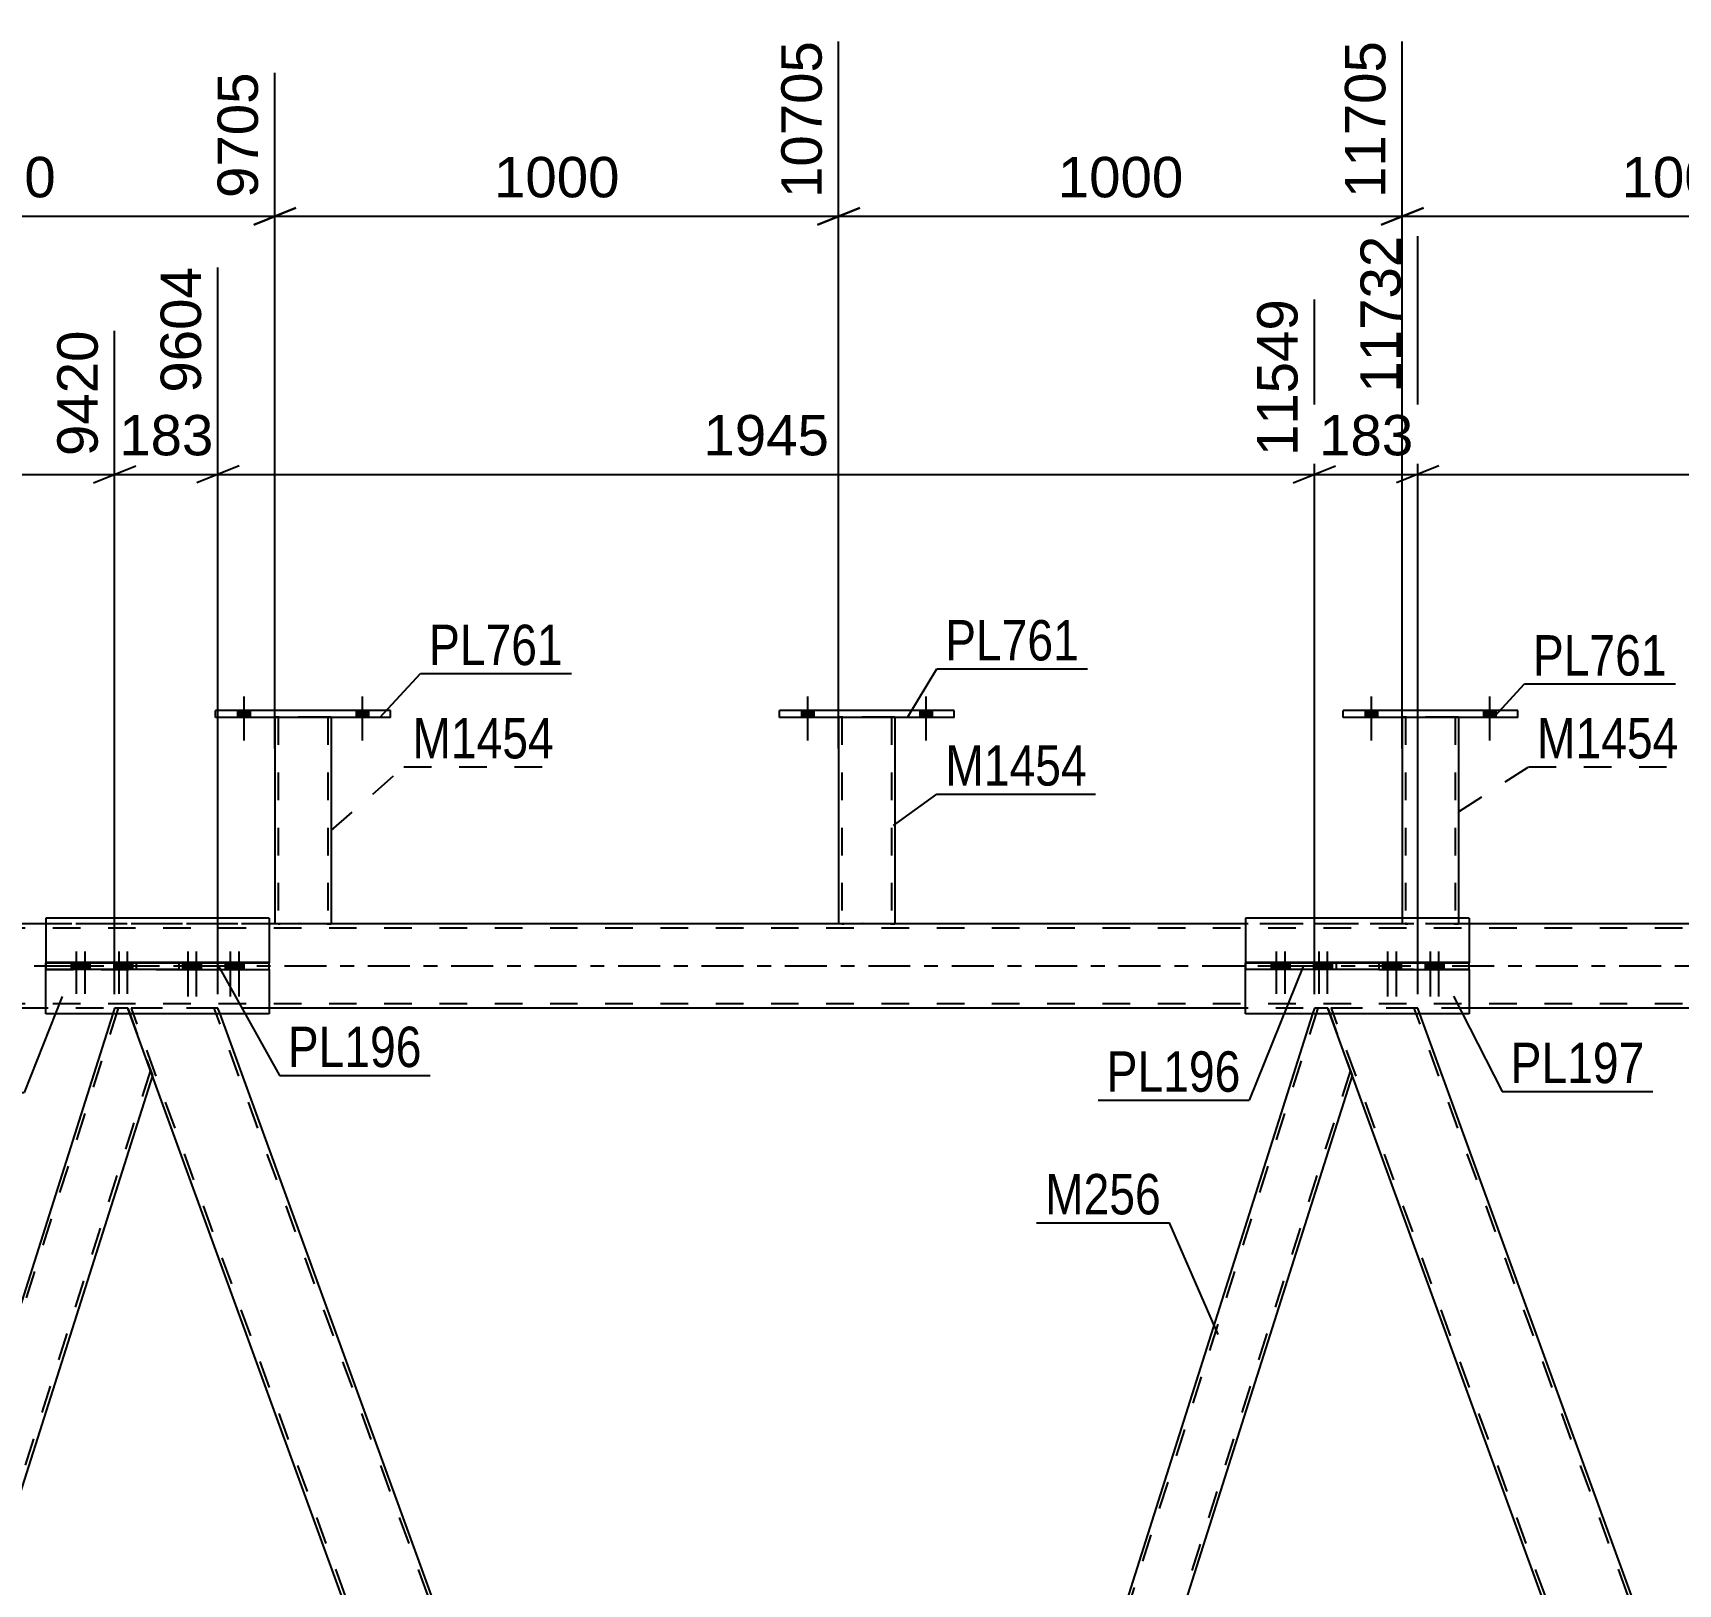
# Model space of a CAD drawing. Header units: millimetres. Extents: x -68 to 773, y -404 to 190.
# Drawn here: x 367.3 to 484, y -43.9 to 66.2 of the extents above; entities that cross this region are included whole.
import ezdxf

# ---------------------------------------------------------------- set-up
doc = ezdxf.new("R2010")
doc.units = ezdxf.units.MM
doc.linetypes.add('DXK_LINE_DOT2', pattern=[3.9198, 1.9599, -1.9599])
doc.linetypes.add('DXK_LINE_DOT3', pattern=[5.9187, 2.979, -0.9799, 0.9799, -0.9799])
doc.styles.add('Arial', font='ARIAL.TTF', dxfattribs={"height": 0.2})
doc.styles.add('Arial Narrow', font='ARIALN.TTF', dxfattribs={"height": 0.2})

# ---------------------------------------------------------------- blocks, each defined once
blk = doc.blocks.new('Part-318892922-3465 - 3449')
at = {"color": 7, "linetype": 'DXK_LINE_DOT2'}
for p, q in [((380.42, -3), (374.03, -3)), ((374.18, -3.4), (374.03, -3)), ((417.6, -122), (374.29, -3)), ((423.48, -122), (380.16, -3)), ((380.57, -3.4), (380.42, -3)), ((417.35, -122), (417.2, -121.59)), ((423.73, -122), (417.35, -122)), ((423.73, -122), (423.58, -121.59))]:
    blk.add_line(p, q, dxfattribs=at)
at = {"color": 2, "linetype": 'Continuous'}
for p, q in [((417.2, -121.59), (374.18, -3.4)), ((423.58, -121.59), (380.57, -3.4))]:
    blk.add_line(p, q, dxfattribs=at)
blk = doc.blocks.new('Part-318892922-3470 - 3449')
at = {"color": 7, "linetype": 'DXK_LINE_DOT2'}
for p, q in [((465.55, -3), (459.17, -3)), ((459.32, -3.4), (459.17, -3)), ((502.74, -122), (459.42, -3)), ((508.61, -122), (465.3, -3)), ((465.7, -3.4), (465.55, -3)), ((502.48, -122), (502.33, -121.59)), ((508.87, -122), (502.48, -122)), ((508.87, -122), (508.72, -121.59))]:
    blk.add_line(p, q, dxfattribs=at)
at = {"color": 2, "linetype": 'Continuous'}
for p, q in [((502.33, -121.59), (459.32, -3.4)), ((508.72, -121.59), (465.7, -3.4))]:
    blk.add_line(p, q, dxfattribs=at)
blk = doc.blocks.new('Bolt-318892922-3603 - 3449')
at = {"linetype": 'Continuous'}
for points in [[(378.64, 0.23), (377.92, 0.23), (377.92, -0.25), (378.64, -0.25)], [(379.24, 0.23), (378.52, 0.23), (378.52, -0.25), (379.24, -0.25)], [(381.65, 0.23), (380.93, 0.23), (380.93, -0.25), (381.65, -0.25)], [(382.26, 0.23), (381.54, 0.23), (381.54, -0.25), (382.26, -0.25)]]:
    blk.add_hatch(color=1, dxfattribs=at).paths.add_polyline_path(points)
at = {"color": 1, "linetype": 'Continuous'}
for p, q in [((377.92, 0.23), (377.92, -0.25)), ((378.28, 1.04), (378.28, -2.16)), ((378.52, 0.23), (378.52, -0.25)), ((378.64, 0.23), (378.64, -0.25)), ((378.88, 1.04), (378.88, -2.16)), ((379.24, 0.23), (379.24, -0.25)), ((380.93, 0.23), (380.93, -0.25)), ((381.29, 1.04), (381.29, -2.16)), ((381.54, 0.23), (381.54, -0.25)), ((381.65, 0.23), (381.65, -0.25)), ((381.9, 1.04), (381.9, -2.16)), ((382.26, 0.23), (382.26, -0.25))]:
    blk.add_line(p, q, dxfattribs=at)
blk = doc.blocks.new('Part-318892922-3792 - 3449')
at = {"color": 2, "linetype": 'Continuous'}
for p, q in [((460.25, 17.64), (460.25, 18.12)), ((472.65, 18.12), (460.25, 18.12)), ((472.65, 17.64), (460.25, 17.64)), ((472.65, 17.64), (472.65, 18.12))]:
    blk.add_line(p, q, dxfattribs=at)
blk = doc.blocks.new('Part-318892922-3687 - 3449')
at = {"color": 2, "linetype": 'Continuous'}
for p, q in [((469.19, 0.24), (453.34, 0.24)), ((453.34, 0.23), (459.75, 0.23)), ((453.34, 0.23), (453.34, -0.25)), ((459.75, 0.23), (462.79, 0.23)), ((459.75, 0.23), (459.75, -0.25)), ((462.79, 0.23), (469.19, 0.23)), ((462.79, 0.23), (462.79, -0.25)), ((469.19, -0.25), (469.19, 0.23)), ((459.75, -0.25), (453.34, -0.25)), ((462.79, -0.25), (459.75, -0.25)), ((462.79, -0.25), (469.19, -0.25))]:
    blk.add_line(p, q, dxfattribs=at)
at = {"color": 7, "linetype": 'DXK_LINE_DOT2'}
for p, q in [((453.34, 0.24), (453.34, 0.23)), ((453.34, 0.24), (453.34, 0.23)), ((469.19, 0.23), (469.19, 0.24)), ((469.19, 0.23), (469.19, 0.24)), ((469.19, -0.24), (453.34, -0.24))]:
    blk.add_line(p, q, dxfattribs=at)
blk = doc.blocks.new('Bolt-318892922-3604 - 3449')
at = {"linetype": 'Continuous'}
for points in [[(370.73, 0.23), (370.01, 0.23), (370.01, -0.25), (370.73, -0.25)], [(371.33, 0.23), (370.61, 0.23), (370.61, -0.25), (371.33, -0.25)], [(373.75, 0.23), (373.03, 0.23), (373.03, -0.25), (373.75, -0.25)], [(374.35, 0.23), (373.63, 0.23), (373.63, -0.25), (374.35, -0.25)]]:
    blk.add_hatch(color=1, dxfattribs=at).paths.add_polyline_path(points)
at = {"color": 1, "linetype": 'Continuous'}
for p, q in [((370.01, 0.23), (370.01, -0.25)), ((370.37, 1.03), (370.37, -1.97)), ((370.61, 0.23), (370.61, -0.25)), ((370.73, 0.23), (370.73, -0.25)), ((370.97, 1.03), (370.97, -1.97)), ((371.33, 0.23), (371.33, -0.25)), ((373.03, 0.23), (373.03, -0.25)), ((373.39, 1.03), (373.39, -1.97)), ((373.63, 0.23), (373.63, -0.25)), ((373.75, 0.23), (373.75, -0.25)), ((373.99, 1.03), (373.99, -1.97)), ((374.35, 0.23), (374.35, -0.25))]:
    blk.add_line(p, q, dxfattribs=at)
blk = doc.blocks.new('Part-318892922-3609 - 3449')
at = {"color": 2, "linetype": 'Continuous'}
for p, q in [((368.21, 3.4), (368.21, 0.23)), ((384.06, 3.4), (368.21, 3.4)), ((384.06, 3.4), (384.06, 0.23)), ((368.21, -3.4), (368.21, -0.25)), ((384.06, -0.25), (384.06, -3.4)), ((384.06, -3.4), (368.21, -3.4))]:
    blk.add_line(p, q, dxfattribs=at)
at = {"color": 7, "linetype": 'DXK_LINE_DOT2'}
for p, q in [((368.21, -0.25), (368.21, 0.23)), ((384.06, -0.25), (384.06, 0.23))]:
    blk.add_line(p, q, dxfattribs=at)
blk = doc.blocks.new('Part-318892922-3614 - 3449')
at = {"color": 2, "linetype": 'Continuous'}
for p, q in [((384.06, 0.24), (368.21, 0.24)), ((368.21, 0.23), (374.61, 0.23)), ((368.21, 0.23), (368.21, -0.25)), ((374.61, 0.23), (377.65, 0.23)), ((374.61, 0.23), (374.61, -0.25)), ((377.65, 0.23), (384.06, 0.23)), ((377.65, 0.23), (377.65, -0.25)), ((384.06, -0.25), (384.06, 0.23)), ((374.61, -0.25), (368.21, -0.25)), ((377.65, -0.25), (374.61, -0.25)), ((377.65, -0.25), (384.06, -0.25))]:
    blk.add_line(p, q, dxfattribs=at)
at = {"color": 7, "linetype": 'DXK_LINE_DOT2'}
for p, q in [((368.21, 0.24), (368.21, 0.23)), ((368.21, 0.24), (368.21, 0.23)), ((384.06, 0.23), (384.06, 0.24)), ((384.06, 0.23), (384.06, 0.24)), ((368.21, -0.24), (384.06, -0.24))]:
    blk.add_line(p, q, dxfattribs=at)
blk = doc.blocks.new('Bolt-318892922-4017 - 3449')
at = {"linetype": 'Continuous'}
for points in [[(421.82, 17.64), (422.7, 17.64), (422.7, 18.12), (421.82, 18.12)], [(430.22, 17.64), (431.1, 17.64), (431.1, 18.12), (430.22, 18.12)]]:
    blk.add_hatch(color=1, dxfattribs=at).paths.add_polyline_path(points)
at = {"color": 1, "linetype": 'Continuous'}
for p, q in [((422.26, 19.12), (422.26, 16)), ((430.66, 19.12), (430.66, 16)), ((421.82, 18.12), (421.82, 17.64)), ((422.7, 18.12), (422.7, 17.64)), ((430.22, 18.12), (430.22, 17.64)), ((431.1, 18.12), (431.1, 17.64))]:
    blk.add_line(p, q, dxfattribs=at)
blk = doc.blocks.new('Bolt-318892922-4019 - 3449')
at = {"linetype": 'Continuous'}
for points in [[(461.81, 17.64), (462.69, 17.64), (462.69, 18.12), (461.81, 18.12)], [(470.21, 17.64), (471.09, 17.64), (471.09, 18.12), (470.21, 18.12)]]:
    blk.add_hatch(color=1, dxfattribs=at).paths.add_polyline_path(points)
at = {"color": 1, "linetype": 'Continuous'}
for p, q in [((462.25, 19.12), (462.25, 16)), ((470.65, 19.12), (470.65, 16)), ((461.81, 18.12), (461.81, 17.64)), ((462.69, 18.12), (462.69, 17.64)), ((470.21, 18.12), (470.21, 17.64)), ((471.09, 18.12), (471.09, 17.64))]:
    blk.add_line(p, q, dxfattribs=at)
blk = doc.blocks.new('Bolt-318892922-3676 - 3449')
at = {"linetype": 'Continuous'}
for points in [[(463.77, 0.23), (463.05, 0.23), (463.05, -0.25), (463.77, -0.25)], [(464.37, 0.23), (463.65, 0.23), (463.65, -0.25), (464.37, -0.25)], [(466.79, 0.23), (466.07, 0.23), (466.07, -0.25), (466.79, -0.25)], [(467.39, 0.23), (466.67, 0.23), (466.67, -0.25), (467.39, -0.25)]]:
    blk.add_hatch(color=1, dxfattribs=at).paths.add_polyline_path(points)
at = {"color": 1, "linetype": 'Continuous'}
for p, q in [((463.05, 0.23), (463.05, -0.25)), ((463.41, 1.04), (463.41, -2.16)), ((463.65, 0.23), (463.65, -0.25)), ((463.77, 0.23), (463.77, -0.25)), ((464.01, 1.04), (464.01, -2.16)), ((464.37, 0.23), (464.37, -0.25)), ((466.07, 0.23), (466.07, -0.25)), ((466.43, 1.04), (466.43, -2.16)), ((466.67, 0.23), (466.67, -0.25)), ((466.79, 0.23), (466.79, -0.25)), ((467.03, 1.04), (467.03, -2.16)), ((467.39, 0.23), (467.39, -0.25))]:
    blk.add_line(p, q, dxfattribs=at)
blk = doc.blocks.new('Bolt-318892922-3677 - 3449')
at = {"linetype": 'Continuous'}
for points in [[(455.86, 0.23), (455.14, 0.23), (455.14, -0.25), (455.86, -0.25)], [(456.47, 0.23), (455.75, 0.23), (455.75, -0.25), (456.47, -0.25)], [(458.88, 0.23), (458.16, 0.23), (458.16, -0.25), (458.88, -0.25)], [(459.48, 0.23), (458.76, 0.23), (458.76, -0.25), (459.48, -0.25)]]:
    blk.add_hatch(color=1, dxfattribs=at).paths.add_polyline_path(points)
at = {"color": 1, "linetype": 'Continuous'}
for p, q in [((455.14, 0.23), (455.14, -0.25)), ((455.5, 1.03), (455.5, -1.97)), ((455.75, 0.23), (455.75, -0.25)), ((455.86, 0.23), (455.86, -0.25)), ((456.11, 1.03), (456.11, -1.97)), ((456.47, 0.23), (456.47, -0.25)), ((458.16, 0.23), (458.16, -0.25)), ((458.52, 1.03), (458.52, -1.97)), ((458.76, 0.23), (458.76, -0.25)), ((458.88, 0.23), (458.88, -0.25)), ((459.12, 1.03), (459.12, -1.97)), ((459.48, 0.23), (459.48, -0.25))]:
    blk.add_line(p, q, dxfattribs=at)
blk = doc.blocks.new('Part-318892922-3682 - 3449')
at = {"color": 2, "linetype": 'Continuous'}
for p, q in [((453.34, 3.4), (453.34, 0.23)), ((469.19, 3.4), (453.34, 3.4)), ((469.19, 3.4), (469.19, 0.23)), ((453.34, -3.4), (453.34, -0.25)), ((469.19, -0.25), (469.19, -3.4)), ((469.19, -3.4), (453.34, -3.4))]:
    blk.add_line(p, q, dxfattribs=at)
at = {"color": 7, "linetype": 'DXK_LINE_DOT2'}
for p, q in [((453.34, -0.25), (453.34, 0.23)), ((469.19, -0.25), (469.19, 0.23))]:
    blk.add_line(p, q, dxfattribs=at)
blk = doc.blocks.new('Part-318892922-3858 - 3449')
at = {"color": 2, "linetype": 'Continuous'}
for p, q in [((380.26, 17.64), (380.26, 18.12)), ((392.66, 18.12), (380.26, 18.12)), ((392.66, 17.64), (380.26, 17.64)), ((392.66, 17.64), (392.66, 18.12))]:
    blk.add_line(p, q, dxfattribs=at)
blk = doc.blocks.new('Part-318892922-3797 - 3449')
at = {"color": 7, "linetype": 'DXK_LINE_DOT2'}
for p, q in [((464.45, 17.65), (464.45, 17.65)), ((464.45, 17.65), (464.45, 17.64)), ((464.45, 17.64), (464.45, 17.65)), ((464.49, 17.65), (464.45, 17.65)), ((464.45, 17.65), (464.49, 17.65)), ((464.59, 17.65), (464.49, 17.65)), ((464.49, 17.65), (464.59, 17.65)), ((464.75, 17.65), (464.59, 17.65)), ((464.59, 17.65), (464.75, 17.65)), ((464.69, 17.65), (464.69, 17.65)), ((464.69, 17.65), (464.69, 3)), ((464.71, 17.65), (464.69, 17.65)), ((464.69, 17.65), (464.71, 17.65)), ((464.76, 17.65), (464.71, 17.65)), ((464.71, 17.65), (464.76, 17.65)), ((468.16, 17.65), (464.75, 17.65)), ((468.16, 17.65), (464.75, 17.65)), ((468.06, 17.65), (464.76, 17.65)), ((464.76, 17.65), (464.84, 17.65)), ((468.14, 17.65), (464.84, 17.65)), ((468.14, 17.65), (468.06, 17.65)), ((468.19, 17.65), (468.14, 17.65)), ((468.14, 17.65), (468.19, 17.65)), ((468.16, 17.65), (468.31, 17.65)), ((468.31, 17.65), (468.16, 17.65)), ((468.21, 17.65), (468.19, 17.65)), ((468.19, 17.65), (468.21, 17.65)), ((468.21, 17.65), (468.21, 17.65)), ((468.21, 17.65), (468.21, 3)), ((468.31, 17.65), (468.42, 17.65)), ((468.42, 17.65), (468.31, 17.65)), ((468.42, 17.65), (468.45, 17.65)), ((468.45, 17.65), (468.42, 17.65)), ((468.45, 17.65), (468.45, 17.65)), ((468.45, 17.65), (468.45, 17.64)), ((468.45, 17.64), (468.45, 17.65)), ((464.45, 3.4), (464.45, 3)), ((464.45, 3.01), (464.48, 3.01)), ((464.48, 3), (464.45, 3)), ((464.48, 3.01), (464.59, 3.01)), ((464.59, 3), (464.48, 3)), ((464.59, 3.01), (464.74, 3.01)), ((464.74, 3), (464.59, 3)), ((464.71, 3.01), (464.69, 3.01)), ((464.69, 3), (464.71, 3)), ((464.76, 3.01), (464.71, 3.01)), ((464.71, 3), (464.76, 3)), ((468.15, 3), (464.74, 3.01)), ((468.15, 3), (464.74, 3)), ((468.06, 3), (464.76, 3.01)), ((464.76, 3), (464.84, 3)), ((468.14, 3), (464.84, 3)), ((468.14, 3), (468.06, 3)), ((468.19, 3), (468.14, 3)), ((468.14, 3), (468.19, 3)), ((468.15, 3), (468.31, 3)), ((468.31, 3), (468.15, 3)), ((468.21, 3), (468.19, 3)), ((468.19, 3), (468.21, 3)), ((468.31, 3), (468.41, 3)), ((468.41, 3), (468.31, 3)), ((468.41, 3), (468.45, 3)), ((468.45, 3), (468.41, 3)), ((468.45, 3.4), (468.45, 3))]:
    blk.add_line(p, q, dxfattribs=at)
at = {"color": 2, "linetype": 'Continuous'}
for p, q in [((464.45, 17.64), (464.45, 3.4)), ((468.45, 17.64), (468.45, 3.4))]:
    blk.add_line(p, q, dxfattribs=at)
blk = doc.blocks.new('Part-318892922-3802 - 3449')
at = {"color": 2, "linetype": 'Continuous'}
for p, q in [((420.26, 17.64), (420.26, 18.12)), ((432.66, 18.12), (420.26, 18.12)), ((432.66, 17.64), (420.26, 17.64)), ((432.66, 17.64), (432.66, 18.12))]:
    blk.add_line(p, q, dxfattribs=at)
blk = doc.blocks.new('Part-318892922-3807 - 3449')
at = {"color": 2, "linetype": 'Continuous'}
for p, q in [((424.46, 17.64), (424.45, 3)), ((428.46, 17.64), (428.45, 3)), ((424.49, 3), (424.45, 3)), ((424.59, 3), (424.49, 3)), ((424.75, 3), (424.59, 3)), ((428.16, 3), (424.75, 3)), ((428.31, 3), (428.16, 3)), ((428.42, 3), (428.31, 3)), ((428.45, 3), (428.42, 3))]:
    blk.add_line(p, q, dxfattribs=at)
at = {"color": 7, "linetype": 'DXK_LINE_DOT2'}
for p, q in [((424.46, 17.65), (424.46, 17.65)), ((424.46, 17.65), (424.46, 17.64)), ((424.46, 17.64), (424.46, 17.65)), ((424.49, 17.65), (424.46, 17.65)), ((424.46, 17.65), (424.49, 17.65)), ((424.6, 17.65), (424.49, 17.65)), ((424.49, 17.65), (424.6, 17.65)), ((424.75, 17.65), (424.6, 17.65)), ((424.6, 17.65), (424.75, 17.65)), ((424.7, 17.65), (424.69, 3)), ((424.7, 17.65), (424.7, 17.65)), ((424.72, 17.65), (424.7, 17.65)), ((424.7, 17.65), (424.72, 17.65)), ((424.77, 17.65), (424.72, 17.65)), ((424.72, 17.65), (424.77, 17.65)), ((428.16, 17.65), (424.75, 17.65)), ((428.16, 17.65), (424.75, 17.65)), ((428.07, 17.65), (424.77, 17.65)), ((424.77, 17.65), (424.85, 17.65)), ((428.15, 17.65), (424.85, 17.65)), ((428.15, 17.65), (428.07, 17.65)), ((428.2, 17.65), (428.15, 17.65)), ((428.15, 17.65), (428.2, 17.65)), ((428.16, 17.65), (428.32, 17.65)), ((428.32, 17.65), (428.16, 17.65)), ((428.22, 17.65), (428.2, 17.65)), ((428.2, 17.65), (428.22, 17.65)), ((428.22, 17.65), (428.21, 3)), ((428.22, 17.65), (428.22, 17.65)), ((428.32, 17.65), (428.42, 17.65)), ((428.42, 17.65), (428.32, 17.65)), ((428.42, 17.65), (428.46, 17.65)), ((428.46, 17.65), (428.42, 17.65)), ((428.46, 17.65), (428.46, 17.65)), ((428.46, 17.65), (428.46, 17.64)), ((428.46, 17.64), (428.46, 17.65)), ((424.45, 3.01), (424.49, 3.01)), ((424.49, 3.01), (424.59, 3.01)), ((424.59, 3.01), (424.75, 3.01)), ((424.69, 3.01), (424.71, 3.01)), ((424.69, 3), (424.71, 3)), ((428.07, 3), (424.71, 3.01)), ((424.71, 3), (424.75, 3)), ((428.21, 3), (424.75, 3.01)), ((424.75, 3), (424.76, 3)), ((424.76, 3), (424.84, 3)), ((428.14, 3), (424.84, 3)), ((428.14, 3), (428.07, 3)), ((428.19, 3), (428.14, 3)), ((428.14, 3), (428.19, 3)), ((428.21, 3), (428.19, 3)), ((428.19, 3), (428.21, 3)), ((428.21, 3), (428.31, 3)), ((428.31, 3), (428.42, 3)), ((428.42, 3), (428.45, 3))]:
    blk.add_line(p, q, dxfattribs=at)
blk = doc.blocks.new('Bolt-318892922-3891 - 3449')
at = {"linetype": 'Continuous'}
for points in [[(381.82, 17.64), (382.7, 17.64), (382.7, 18.12), (381.82, 18.12)], [(390.22, 17.64), (391.1, 17.64), (391.1, 18.12), (390.22, 18.12)]]:
    blk.add_hatch(color=1, dxfattribs=at).paths.add_polyline_path(points)
at = {"color": 1, "linetype": 'Continuous'}
for p, q in [((382.26, 19.12), (382.26, 16)), ((390.66, 19.12), (390.66, 16)), ((381.82, 18.12), (381.82, 17.64)), ((382.7, 18.12), (382.7, 17.64)), ((390.22, 18.12), (390.22, 17.64)), ((391.1, 18.12), (391.1, 17.64))]:
    blk.add_line(p, q, dxfattribs=at)
blk = doc.blocks.new('Part-318892922-3935 - 3449')
at = {"color": 7, "linetype": 'DXK_LINE_DOT2'}
for p, q in [((672.49, 2.68), (12.26, 2.68)), ((671.89, 3), (27.67, 3)), ((384.06, 3), (368.21, 3)), ((469.19, 3), (453.34, 3)), ((672.49, -2.68), (12.26, -2.68)), ((384.06, -3), (368.21, -3)), ((469.19, -3), (453.34, -3))]:
    blk.add_line(p, q, dxfattribs=at)
at = {"color": 2, "linetype": 'Continuous'}
for p, q in [((368.21, 3), (298.93, 3)), ((453.34, 3), (384.06, 3)), ((537.59, 3), (469.19, 3)), ((368.21, -3), (298.93, -3)), ((453.34, -3), (384.06, -3)), ((537.59, -3), (469.19, -3))]:
    blk.add_line(p, q, dxfattribs=at)
at = {"color": 7, "linetype": 'DXK_LINE_DOT3'}
blk.add_line((12.26, 0), (682.49, 0), dxfattribs=at)
blk = doc.blocks.new('Part-318892922-3946 - 3449')
at = {"color": 2, "linetype": 'Continuous'}
for p, q in [((384.46, 17.64), (384.45, 3)), ((388.46, 17.64), (388.45, 3)), ((384.49, 3), (384.45, 3)), ((384.59, 3), (384.49, 3)), ((384.75, 3), (384.59, 3)), ((388.16, 3), (384.75, 3)), ((388.31, 3), (388.16, 3)), ((388.42, 3), (388.31, 3)), ((388.45, 3), (388.42, 3))]:
    blk.add_line(p, q, dxfattribs=at)
at = {"color": 7, "linetype": 'DXK_LINE_DOT2'}
for p, q in [((384.46, 17.65), (384.46, 17.65)), ((384.46, 17.65), (384.46, 17.64)), ((384.46, 17.64), (384.46, 17.65)), ((384.49, 17.65), (384.46, 17.65)), ((384.46, 17.65), (384.49, 17.65)), ((384.6, 17.65), (384.49, 17.65)), ((384.49, 17.65), (384.6, 17.65)), ((384.75, 17.65), (384.6, 17.65)), ((384.6, 17.65), (384.75, 17.65)), ((384.7, 17.65), (384.69, 3)), ((384.7, 17.65), (384.7, 17.65)), ((384.72, 17.65), (384.7, 17.65)), ((384.7, 17.65), (384.72, 17.65)), ((384.77, 17.65), (384.72, 17.65)), ((384.72, 17.65), (384.77, 17.65)), ((388.16, 17.65), (384.75, 17.65)), ((388.16, 17.65), (384.75, 17.65)), ((388.07, 17.65), (384.77, 17.65)), ((384.77, 17.65), (384.85, 17.65)), ((388.15, 17.65), (384.85, 17.65)), ((388.15, 17.65), (388.07, 17.65)), ((388.2, 17.65), (388.15, 17.65)), ((388.15, 17.65), (388.2, 17.65)), ((388.16, 17.65), (388.32, 17.65)), ((388.32, 17.65), (388.16, 17.65)), ((388.22, 17.65), (388.2, 17.65)), ((388.2, 17.65), (388.22, 17.65)), ((388.22, 17.65), (388.21, 3)), ((388.22, 17.65), (388.22, 17.65)), ((388.32, 17.65), (388.42, 17.65)), ((388.42, 17.65), (388.32, 17.65)), ((388.42, 17.65), (388.46, 17.65)), ((388.46, 17.65), (388.42, 17.65)), ((388.46, 17.65), (388.46, 17.65)), ((388.46, 17.65), (388.46, 17.64)), ((388.46, 17.64), (388.46, 17.65)), ((384.45, 3.01), (384.49, 3.01)), ((384.49, 3.01), (384.59, 3.01)), ((384.59, 3.01), (384.75, 3.01)), ((384.69, 3.01), (384.71, 3.01)), ((384.69, 3), (384.71, 3)), ((388.07, 3), (384.71, 3.01)), ((384.71, 3), (384.75, 3)), ((388.21, 3), (384.75, 3.01)), ((384.75, 3), (384.76, 3)), ((384.76, 3), (384.84, 3)), ((388.14, 3), (384.84, 3)), ((388.14, 3), (388.07, 3)), ((388.2, 3), (388.14, 3)), ((388.14, 3), (388.2, 3)), ((388.21, 3), (388.2, 3)), ((388.2, 3), (388.21, 3)), ((388.21, 3), (388.31, 3)), ((388.31, 3), (388.42, 3)), ((388.42, 3), (388.45, 3))]:
    blk.add_line(p, q, dxfattribs=at)
blk = doc.blocks.new('Part-318892922-3976 - 3449')
at = {"color": 2, "linetype": 'Continuous'}
for p, q in [((458.09, -3.4), (422, -117.23)), ((460.9, -7.77), (424.81, -121.59))]:
    blk.add_line(p, q, dxfattribs=at)
at = {"color": 7, "linetype": 'DXK_LINE_DOT2'}
for p, q in [((458.47, -3), (422.13, -117.6)), ((458.22, -3), (458.09, -3.4)), ((459.17, -3), (458.22, -3)), ((459.17, -3), (460.9, -7.77)), ((460.77, -7.4), (424.43, -122)), ((423.73, -122), (422, -117.23)), ((424.68, -122), (423.73, -122)), ((424.68, -122), (424.81, -121.59))]:
    blk.add_line(p, q, dxfattribs=at)
blk = doc.blocks.new('Part-318892922-3999 - 3449')
at = {"color": 2, "linetype": 'Continuous'}
for p, q in [((372.96, -3.4), (336.86, -117.23)), ((375.77, -7.77), (339.68, -121.59))]:
    blk.add_line(p, q, dxfattribs=at)
at = {"color": 7, "linetype": 'DXK_LINE_DOT2'}
for p, q in [((373.34, -3), (337, -117.6)), ((373.09, -3), (372.96, -3.4)), ((374.03, -3), (373.09, -3)), ((374.03, -3), (375.77, -7.77)), ((375.63, -7.4), (339.29, -122)), ((338.6, -122), (336.86, -117.23)), ((339.55, -122), (338.6, -122)), ((339.55, -122), (339.68, -121.59))]:
    blk.add_line(p, q, dxfattribs=at)
blk = doc.blocks.new('Bolt-318892922-4015 - 3449')
at = {"linetype": 'Continuous'}
for points in [[(381.82, 17.64), (382.7, 17.64), (382.7, 18.12), (381.82, 18.12)], [(390.22, 17.64), (391.1, 17.64), (391.1, 18.12), (390.22, 18.12)]]:
    blk.add_hatch(color=1, dxfattribs=at).paths.add_polyline_path(points)
at = {"color": 1, "linetype": 'Continuous'}
for p, q in [((382.26, 19.12), (382.26, 16)), ((390.66, 19.12), (390.66, 16)), ((381.82, 18.12), (381.82, 17.64)), ((382.7, 18.12), (382.7, 17.64)), ((390.22, 18.12), (390.22, 17.64)), ((391.1, 18.12), (391.1, 17.64))]:
    blk.add_line(p, q, dxfattribs=at)
blk = doc.blocks.new('Bolt-318892922-4016 - 3449')
at = {"linetype": 'Continuous'}
for points in [[(421.82, 17.64), (422.7, 17.64), (422.7, 18.12), (421.82, 18.12)], [(430.22, 17.64), (431.1, 17.64), (431.1, 18.12), (430.22, 18.12)]]:
    blk.add_hatch(color=1, dxfattribs=at).paths.add_polyline_path(points)
at = {"color": 1, "linetype": 'Continuous'}
for p, q in [((422.26, 19.12), (422.26, 16)), ((430.66, 19.12), (430.66, 16)), ((421.82, 18.12), (421.82, 17.64)), ((422.7, 18.12), (422.7, 17.64)), ((430.22, 18.12), (430.22, 17.64)), ((431.1, 18.12), (431.1, 17.64))]:
    blk.add_line(p, q, dxfattribs=at)
blk = doc.blocks.new('Bolt-318892922-4018 - 3449')
at = {"linetype": 'Continuous'}
for points in [[(461.81, 17.64), (462.69, 17.64), (462.69, 18.12), (461.81, 18.12)], [(470.21, 17.64), (471.09, 17.64), (471.09, 18.12), (470.21, 18.12)]]:
    blk.add_hatch(color=1, dxfattribs=at).paths.add_polyline_path(points)
at = {"color": 1, "linetype": 'Continuous'}
for p, q in [((462.25, 19.12), (462.25, 16)), ((470.65, 19.12), (470.65, 16)), ((461.81, 18.12), (461.81, 17.64)), ((462.69, 18.12), (462.69, 17.64)), ((470.21, 18.12), (470.21, 17.64)), ((471.09, 18.12), (471.09, 17.64))]:
    blk.add_line(p, q, dxfattribs=at)
blk = doc.blocks.new('StraightDimension-318892922-4441 - 3449')
at = {"color": 7, "linetype": 'Continuous'}
for p, q in [((380.42, -2), (380.42, 49.57)), ((373.09, -2), (373.09, 45.07)), ((371.59, 34.28), (374.59, 35.48)), ((381.92, 35.48), (378.92, 34.28)), ((373.09, 34.88), (380.42, 34.88))]:
    blk.add_line(p, q, dxfattribs=at)
at = {"color": 0}
blk.add_wipeout([(380.69, 35.63), (380.69, 39.83), (372.82, 39.83), (372.82, 35.63)], dxfattribs=at)
at = {"color": 3, "style": 'Arial'}
blk.add_text('183', height=2.865, dxfattribs=at).set_placement((373.42, 36.23))
at = {"color": 0, "linetype": 'Continuous'}
blk.add_wipeout([(379.82, 50.17), (375.62, 50.17), (375.62, 40.08), (379.82, 40.08)], dxfattribs=at)
at = {"color": 3, "linetype": 'Continuous', "style": 'Arial'}
blk.add_text('9604', height=2.865, rotation=90.0002, dxfattribs=at).set_placement((379.22, 40.68))
blk = doc.blocks.new('StraightDimension-318892922-4422 - 3449')
at = {"color": 7, "linetype": 'Continuous'}
for p, q in [((380.42, -2), (380.42, 49.57)), ((458.22, -2), (458.22, 47.29)), ((381.92, 35.48), (378.92, 34.28)), ((456.72, 34.28), (459.72, 35.48)), ((380.42, 34.88), (458.22, 34.88))]:
    blk.add_line(p, q, dxfattribs=at)
at = {"color": 0}
blk.add_wipeout([(424.37, 35.63), (424.37, 39.83), (414.27, 39.83), (414.27, 35.63)], dxfattribs=at)
at = {"color": 3, "style": 'Arial'}
blk.add_text('1945', height=2.865, dxfattribs=at).set_placement((414.87, 36.23))
at = {"color": 0, "linetype": 'Continuous'}
blk.add_wipeout([(457.62, 47.89), (453.42, 47.89), (453.42, 35.58), (457.62, 35.58)], dxfattribs=at)
at = {"color": 3, "linetype": 'Continuous', "style": 'Arial'}
blk.add_text('11549', height=2.865, rotation=90.0002, dxfattribs=at).set_placement((457.02, 36.18))
blk = doc.blocks.new('StraightDimension-318892922-4384 - 3449')
at = {"color": 7, "linetype": 'Continuous'}
for p, q in [((465.55, -2), (465.55, 51.79)), ((543.35, -2), (543.35, 47.29)), ((467.05, 35.48), (464.05, 34.28)), ((541.85, 34.28), (544.85, 35.48)), ((465.55, 34.88), (543.35, 34.88))]:
    blk.add_line(p, q, dxfattribs=at)
at = {"color": 0}
blk.add_wipeout([(509.5, 35.63), (509.5, 39.83), (499.41, 39.83), (499.41, 35.63)], dxfattribs=at)
at = {"color": 3, "style": 'Arial'}
blk.add_text('1945', height=2.865, dxfattribs=at).set_placement((500.01, 36.23))
at = {"color": 0, "linetype": 'Continuous'}
blk.add_wipeout([(542.75, 47.89), (538.55, 47.89), (538.55, 35.58), (542.75, 35.58)], dxfattribs=at)
at = {"color": 3, "linetype": 'Continuous', "style": 'Arial'}
blk.add_text('13677', height=2.865, rotation=90.0002, dxfattribs=at).set_placement((542.15, 36.18))
blk = doc.blocks.new('StraightDimension-318892922-4881 - 3449')
at = {"color": 7, "linetype": 'Continuous'}
for p, q in [((464.45, 15.44), (464.45, 65.6)), ((504.46, 15.44), (504.46, 65.6)), ((465.95, 53.79), (462.95, 52.59)), ((502.96, 52.59), (505.96, 53.79)), ((464.45, 53.19), (504.46, 53.19))]:
    blk.add_line(p, q, dxfattribs=at)
at = {"color": 0}
blk.add_wipeout([(489.5, 53.94), (489.5, 58.14), (479.41, 58.14), (479.41, 53.94)], dxfattribs=at)
at = {"color": 3, "style": 'Arial'}
blk.add_text('1000', height=2.865, dxfattribs=at).set_placement((480.01, 54.54))
at = {"color": 0, "linetype": 'Continuous'}
blk.add_wipeout([(503.86, 66.2), (499.66, 66.2), (499.66, 53.89), (503.86, 53.89)], dxfattribs=at)
at = {"color": 3, "linetype": 'Continuous', "style": 'Arial'}
blk.add_text('12705', height=2.865, rotation=90.0002, dxfattribs=at).set_placement((503.26, 54.49))
blk = doc.blocks.new('StraightDimension-318892922-4403 - 3449')
at = {"color": 7, "linetype": 'Continuous'}
for p, q in [((465.55, -2), (465.55, 51.79)), ((458.22, -2), (458.22, 47.29)), ((456.72, 34.28), (459.72, 35.48)), ((467.05, 35.48), (464.05, 34.28)), ((458.22, 34.88), (465.55, 34.88))]:
    blk.add_line(p, q, dxfattribs=at)
at = {"color": 0}
blk.add_wipeout([(465.82, 35.63), (465.82, 39.83), (457.95, 39.83), (457.95, 35.63)], dxfattribs=at)
at = {"color": 3, "style": 'Arial'}
blk.add_text('183', height=2.865, dxfattribs=at).set_placement((458.55, 36.23))
at = {"color": 0, "linetype": 'Continuous'}
blk.add_wipeout([(464.95, 52.39), (460.75, 52.39), (460.75, 40.08), (464.95, 40.08)], dxfattribs=at)
at = {"color": 3, "linetype": 'Continuous', "style": 'Arial'}
blk.add_text('11732', height=2.865, rotation=90.0002, dxfattribs=at).set_placement((464.35, 40.68))
blk = doc.blocks.new('StraightDimension-318892922-4861 - 3449')
at = {"color": 7, "linetype": 'Continuous'}
for p, q in [((424.46, 15.44), (424.46, 65.6)), ((384.46, 15.44), (384.46, 63.38)), ((385.96, 53.79), (382.96, 52.59)), ((422.96, 52.59), (425.96, 53.79)), ((384.46, 53.19), (424.46, 53.19))]:
    blk.add_line(p, q, dxfattribs=at)
at = {"color": 0}
blk.add_wipeout([(409.5, 53.94), (409.5, 58.14), (399.41, 58.14), (399.41, 53.94)], dxfattribs=at)
at = {"color": 3, "style": 'Arial'}
blk.add_text('1000', height=2.865, dxfattribs=at).set_placement((400.01, 54.54))
at = {"color": 0, "linetype": 'Continuous'}
blk.add_wipeout([(423.86, 66.2), (419.66, 66.2), (419.66, 53.89), (423.86, 53.89)], dxfattribs=at)
at = {"color": 3, "linetype": 'Continuous', "style": 'Arial'}
blk.add_text('10705', height=2.865, rotation=90.0002, dxfattribs=at).set_placement((423.26, 54.49))
blk = doc.blocks.new('StraightDimension-318892922-4460 - 3449')
at = {"color": 7, "linetype": 'Continuous'}
for p, q in [((295.28, -2), (295.28, 49.57)), ((373.09, -2), (373.09, 45.07)), ((296.78, 35.48), (293.78, 34.28)), ((371.59, 34.28), (374.59, 35.48)), ((295.28, 34.88), (373.09, 34.88))]:
    blk.add_line(p, q, dxfattribs=at)
at = {"color": 0}
blk.add_wipeout([(339.23, 35.63), (339.23, 39.83), (329.14, 39.83), (329.14, 35.63)], dxfattribs=at)
at = {"color": 3, "style": 'Arial'}
blk.add_text('1945', height=2.865, dxfattribs=at).set_placement((329.74, 36.23))
at = {"color": 0, "linetype": 'Continuous'}
blk.add_wipeout([(372.49, 45.67), (368.29, 45.67), (368.29, 35.58), (372.49, 35.58)], dxfattribs=at)
at = {"color": 3, "linetype": 'Continuous', "style": 'Arial'}
blk.add_text('9420', height=2.865, rotation=90.0002, dxfattribs=at).set_placement((371.89, 36.18))
blk = doc.blocks.new('StraightDimension-318892922-4851 - 3449')
at = {"color": 7, "linetype": 'Continuous'}
for p, q in [((344.45, 15.44), (344.45, 63.38)), ((384.46, 15.44), (384.46, 63.38)), ((345.95, 53.79), (342.95, 52.59)), ((382.96, 52.59), (385.96, 53.79)), ((344.45, 53.19), (384.46, 53.19))]:
    blk.add_line(p, q, dxfattribs=at)
at = {"color": 0}
blk.add_wipeout([(369.5, 53.94), (369.5, 58.14), (359.41, 58.14), (359.41, 53.94)], dxfattribs=at)
at = {"color": 3, "style": 'Arial'}
blk.add_text('1000', height=2.865, dxfattribs=at).set_placement((360.01, 54.54))
at = {"color": 0, "linetype": 'Continuous'}
blk.add_wipeout([(383.86, 63.98), (379.66, 63.98), (379.66, 53.89), (383.86, 53.89)], dxfattribs=at)
at = {"color": 3, "linetype": 'Continuous', "style": 'Arial'}
blk.add_text('9705', height=2.865, rotation=90.0002, dxfattribs=at).set_placement((383.26, 54.49))
blk = doc.blocks.new('StraightDimension-318892922-4871 - 3449')
at = {"color": 7, "linetype": 'Continuous'}
for p, q in [((424.46, 15.44), (424.46, 65.6)), ((464.45, 15.44), (464.45, 65.6)), ((425.96, 53.79), (422.96, 52.59)), ((462.95, 52.59), (465.95, 53.79)), ((424.46, 53.19), (464.45, 53.19))]:
    blk.add_line(p, q, dxfattribs=at)
at = {"color": 0}
blk.add_wipeout([(449.5, 53.94), (449.5, 58.14), (439.41, 58.14), (439.41, 53.94)], dxfattribs=at)
at = {"color": 3, "style": 'Arial'}
blk.add_text('1000', height=2.865, dxfattribs=at).set_placement((440.01, 54.54))
at = {"color": 0, "linetype": 'Continuous'}
blk.add_wipeout([(463.85, 66.2), (459.65, 66.2), (459.65, 53.89), (463.85, 53.89)], dxfattribs=at)
at = {"color": 3, "linetype": 'Continuous', "style": 'Arial'}
blk.add_text('11705', height=2.865, rotation=90.0002, dxfattribs=at).set_placement((463.25, 54.49))
blk = doc.blocks.new('Mark-318892922-3605 - 3449')
at = {"color": 30, "linetype": 'Continuous'}
for p in [(369.36, -2.17), (355.98, -8.98)]:
    blk.add_line(p, (366.68, -8.98), dxfattribs=at)
at = {"color": 0}
blk.add_wipeout([(366.08, -8.38), (366.08, -5.38), (356.58, -5.38), (356.58, -8.38)], dxfattribs=at)
blk.add_wipeout([(366.08, -8.38), (366.08, -5.38), (356.58, -5.38), (356.58, -8.38)], dxfattribs=at)
at = {"color": 3, "style": 'Arial Narrow'}
blk.add_text('PL197', height=2.863, dxfattribs=at).set_placement((356.58, -8.38))
blk = doc.blocks.new('Mark-318892922-3610 - 3449')
at = {"color": 30, "linetype": 'Continuous'}
for p, q in [((380.31, 0.24), (384.78, -7.77)), ((384.78, -7.77), (395.49, -7.77))]:
    blk.add_line(p, q, dxfattribs=at)
at = {"color": 0}
blk.add_wipeout([(394.89, -7.17), (394.89, -4.17), (385.38, -4.17), (385.38, -7.17)], dxfattribs=at)
blk.add_wipeout([(394.89, -7.17), (394.89, -4.17), (385.38, -4.17), (385.38, -7.17)], dxfattribs=at)
at = {"color": 3, "style": 'Arial Narrow'}
blk.add_text('PL196', height=2.863, dxfattribs=at).set_placement((385.38, -7.17))
blk = doc.blocks.new('Mark-318892922-3678 - 3449')
at = {"color": 30, "linetype": 'Continuous'}
for p, q in [((468.09, -2.14), (471.54, -8.91)), ((471.54, -8.91), (482.24, -8.91))]:
    blk.add_line(p, q, dxfattribs=at)
at = {"color": 0}
blk.add_wipeout([(481.64, -8.31), (481.64, -5.31), (472.14, -5.31), (472.14, -8.31)], dxfattribs=at)
blk.add_wipeout([(481.64, -8.31), (481.64, -5.31), (472.14, -5.31), (472.14, -8.31)], dxfattribs=at)
at = {"color": 3, "style": 'Arial Narrow'}
blk.add_text('PL197', height=2.863, dxfattribs=at).set_placement((472.14, -8.31))
blk = doc.blocks.new('Mark-318892922-3683 - 3449')
at = {"color": 30, "linetype": 'Continuous'}
for p in [(457.45, 0.04), (442.88, -9.52)]:
    blk.add_line(p, (453.58, -9.52), dxfattribs=at)
at = {"color": 0}
blk.add_wipeout([(452.98, -8.92), (452.98, -5.92), (443.48, -5.92), (443.48, -8.92)], dxfattribs=at)
blk.add_wipeout([(452.98, -8.92), (452.98, -5.92), (443.48, -5.92), (443.48, -8.92)], dxfattribs=at)
at = {"color": 3, "style": 'Arial Narrow'}
blk.add_text('PL196', height=2.863, dxfattribs=at).set_placement((443.48, -8.92))
blk = doc.blocks.new('Mark-318892922-3854 - 3449')
at = {"color": 30, "linetype": 'Continuous'}
for p, q in [((391.92, 17.64), (394.8, 20.75)), ((394.8, 20.75), (405.51, 20.75))]:
    blk.add_line(p, q, dxfattribs=at)
at = {"color": 0}
blk.add_wipeout([(404.91, 21.35), (404.91, 24.35), (395.4, 24.35), (395.4, 21.35)], dxfattribs=at)
blk.add_wipeout([(404.91, 21.35), (404.91, 24.35), (395.4, 24.35), (395.4, 21.35)], dxfattribs=at)
at = {"color": 3, "style": 'Arial Narrow'}
blk.add_text('PL761', height=2.863, dxfattribs=at).set_placement((395.4, 21.35))
blk = doc.blocks.new('Mark-318892922-3788 - 3449')
at = {"color": 30, "linetype": 'Continuous'}
for p, q in [((471.03, 17.72), (473.12, 20.01)), ((473.12, 20.01), (483.83, 20.01))]:
    blk.add_line(p, q, dxfattribs=at)
at = {"color": 0}
blk.add_wipeout([(483.23, 20.61), (483.23, 23.61), (473.72, 23.61), (473.72, 20.61)], dxfattribs=at)
blk.add_wipeout([(483.23, 20.61), (483.23, 23.61), (473.72, 23.61), (473.72, 20.61)], dxfattribs=at)
at = {"color": 3, "style": 'Arial Narrow'}
blk.add_text('PL761', height=2.863, dxfattribs=at).set_placement((473.72, 20.61))
blk = doc.blocks.new('Mark-318892922-3793 - 3449')
at = {"color": 30, "linetype": 'DXK_LINE_DOT2'}
for p, q in [((468.45, 10.93), (473.41, 14.13)), ((473.41, 14.13), (484.66, 14.13))]:
    blk.add_line(p, q, dxfattribs=at)
at = {"color": 0}
blk.add_wipeout([(484.06, 14.73), (484.06, 17.73), (474.01, 17.73), (474.01, 14.73)], dxfattribs=at)
blk.add_wipeout([(484.06, 14.73), (484.06, 17.73), (474.01, 17.73), (474.01, 14.73)], dxfattribs=at)
at = {"color": 3, "style": 'Arial Narrow'}
blk.add_text('M1454', height=2.863, dxfattribs=at).set_placement((474.01, 14.73))
blk = doc.blocks.new('Mark-318892922-3798 - 3449')
at = {"color": 30, "linetype": 'Continuous'}
for p, q in [((429.38, 17.68), (431.42, 21.08)), ((431.42, 21.08), (442.12, 21.08))]:
    blk.add_line(p, q, dxfattribs=at)
at = {"color": 0}
blk.add_wipeout([(441.52, 21.68), (441.52, 24.68), (432.02, 24.68), (432.02, 21.68)], dxfattribs=at)
blk.add_wipeout([(441.52, 21.68), (441.52, 24.68), (432.02, 24.68), (432.02, 21.68)], dxfattribs=at)
at = {"color": 3, "style": 'Arial Narrow'}
blk.add_text('PL761', height=2.863, dxfattribs=at).set_placement((432.02, 21.68))
blk = doc.blocks.new('Mark-318892922-3803 - 3449')
at = {"color": 30, "linetype": 'Continuous'}
for p, q in [((428.36, 9.97), (431.43, 12.2)), ((431.43, 12.2), (442.68, 12.2))]:
    blk.add_line(p, q, dxfattribs=at)
at = {"color": 0}
blk.add_wipeout([(442.08, 12.8), (442.08, 15.8), (432.03, 15.8), (432.03, 12.8)], dxfattribs=at)
blk.add_wipeout([(442.08, 12.8), (442.08, 15.8), (432.03, 15.8), (432.03, 12.8)], dxfattribs=at)
at = {"color": 3, "style": 'Arial Narrow'}
blk.add_text('M1454', height=2.863, dxfattribs=at).set_placement((432.03, 12.8))
blk = doc.blocks.new('Mark-318892922-3942 - 3449')
at = {"color": 30, "linetype": 'DXK_LINE_DOT2'}
for p, q in [((388.46, 9.62), (393.62, 14.13)), ((393.62, 14.13), (404.87, 14.13))]:
    blk.add_line(p, q, dxfattribs=at)
at = {"color": 0}
blk.add_wipeout([(404.27, 14.73), (404.27, 17.73), (394.22, 17.73), (394.22, 14.73)], dxfattribs=at)
blk.add_wipeout([(404.27, 14.73), (404.27, 17.73), (394.22, 17.73), (394.22, 14.73)], dxfattribs=at)
at = {"color": 3, "style": 'Arial Narrow'}
blk.add_text('M1454', height=2.863, dxfattribs=at).set_placement((394.22, 14.73))
blk = doc.blocks.new('Mark-318892922-3972 - 3449')
at = {"color": 30, "linetype": 'Continuous'}
for p in [(438.51, -18.22), (451.4, -26.14)]:
    blk.add_line(p, (447.93, -18.22), dxfattribs=at)
at = {"color": 0}
blk.add_wipeout([(447.33, -17.62), (447.33, -14.62), (439.11, -14.62), (439.11, -17.62)], dxfattribs=at)
blk.add_wipeout([(447.33, -17.62), (447.33, -14.62), (439.11, -14.62), (439.11, -17.62)], dxfattribs=at)
at = {"color": 3, "style": 'Arial Narrow'}
blk.add_text('M256', height=2.863, dxfattribs=at).set_placement((439.11, -17.62))

msp = doc.modelspace()

# ---------------------------------------------------------------- block references
for name in ['Bolt-318892922-3891 - 3449', 'Bolt-318892922-4015 - 3449', 'Bolt-318892922-4017 - 3449', 'Bolt-318892922-4016 - 3449', 'Bolt-318892922-4019 - 3449', 'Bolt-318892922-4018 - 3449', 'Part-318892922-3858 - 3449', 'Part-318892922-3946 - 3449', 'Part-318892922-3802 - 3449', 'Part-318892922-3807 - 3449', 'Part-318892922-3792 - 3449', 'Part-318892922-3797 - 3449', 'Part-318892922-3935 - 3449', 'Part-318892922-3609 - 3449', 'Part-318892922-3682 - 3449', 'Part-318892922-3614 - 3449', 'Bolt-318892922-3604 - 3449', 'Bolt-318892922-3603 - 3449', 'Part-318892922-3687 - 3449', 'Bolt-318892922-3677 - 3449', 'Bolt-318892922-3676 - 3449', 'Part-318892922-3999 - 3449', 'Part-318892922-3465 - 3449', 'Part-318892922-3976 - 3449', 'Part-318892922-3470 - 3449']:
    msp.add_blockref(name, (0, 0))

# ---------------------------------------------------------------- next in the draw order: block references
for name in ['StraightDimension-318892922-4384 - 3449', 'StraightDimension-318892922-4441 - 3449', 'Mark-318892922-3972 - 3449']:
    msp.add_blockref(name, (0, 0))

# ---------------------------------------------------------------- next in the draw order: block references
for name in ['StraightDimension-318892922-4881 - 3449', 'StraightDimension-318892922-4460 - 3449', 'StraightDimension-318892922-4422 - 3449', 'Mark-318892922-3678 - 3449']:
    msp.add_blockref(name, (0, 0))

# ---------------------------------------------------------------- next in the draw order: block references
for name in ['StraightDimension-318892922-4861 - 3449', 'StraightDimension-318892922-4403 - 3449', 'Mark-318892922-3788 - 3449', 'Mark-318892922-3610 - 3449', 'Mark-318892922-3605 - 3449']:
    msp.add_blockref(name, (0, 0))

# ---------------------------------------------------------------- next in the draw order: block references
for name in ['StraightDimension-318892922-4871 - 3449', 'StraightDimension-318892922-4851 - 3449', 'Mark-318892922-3854 - 3449', 'Mark-318892922-3793 - 3449', 'Mark-318892922-3683 - 3449']:
    msp.add_blockref(name, (0, 0))

# ---------------------------------------------------------------- next in the draw order: block references
for name in ['Mark-318892922-3798 - 3449', 'Mark-318892922-3942 - 3449', 'Mark-318892922-3803 - 3449']:
    msp.add_blockref(name, (0, 0))

doc.saveas('drawing.dxf')
